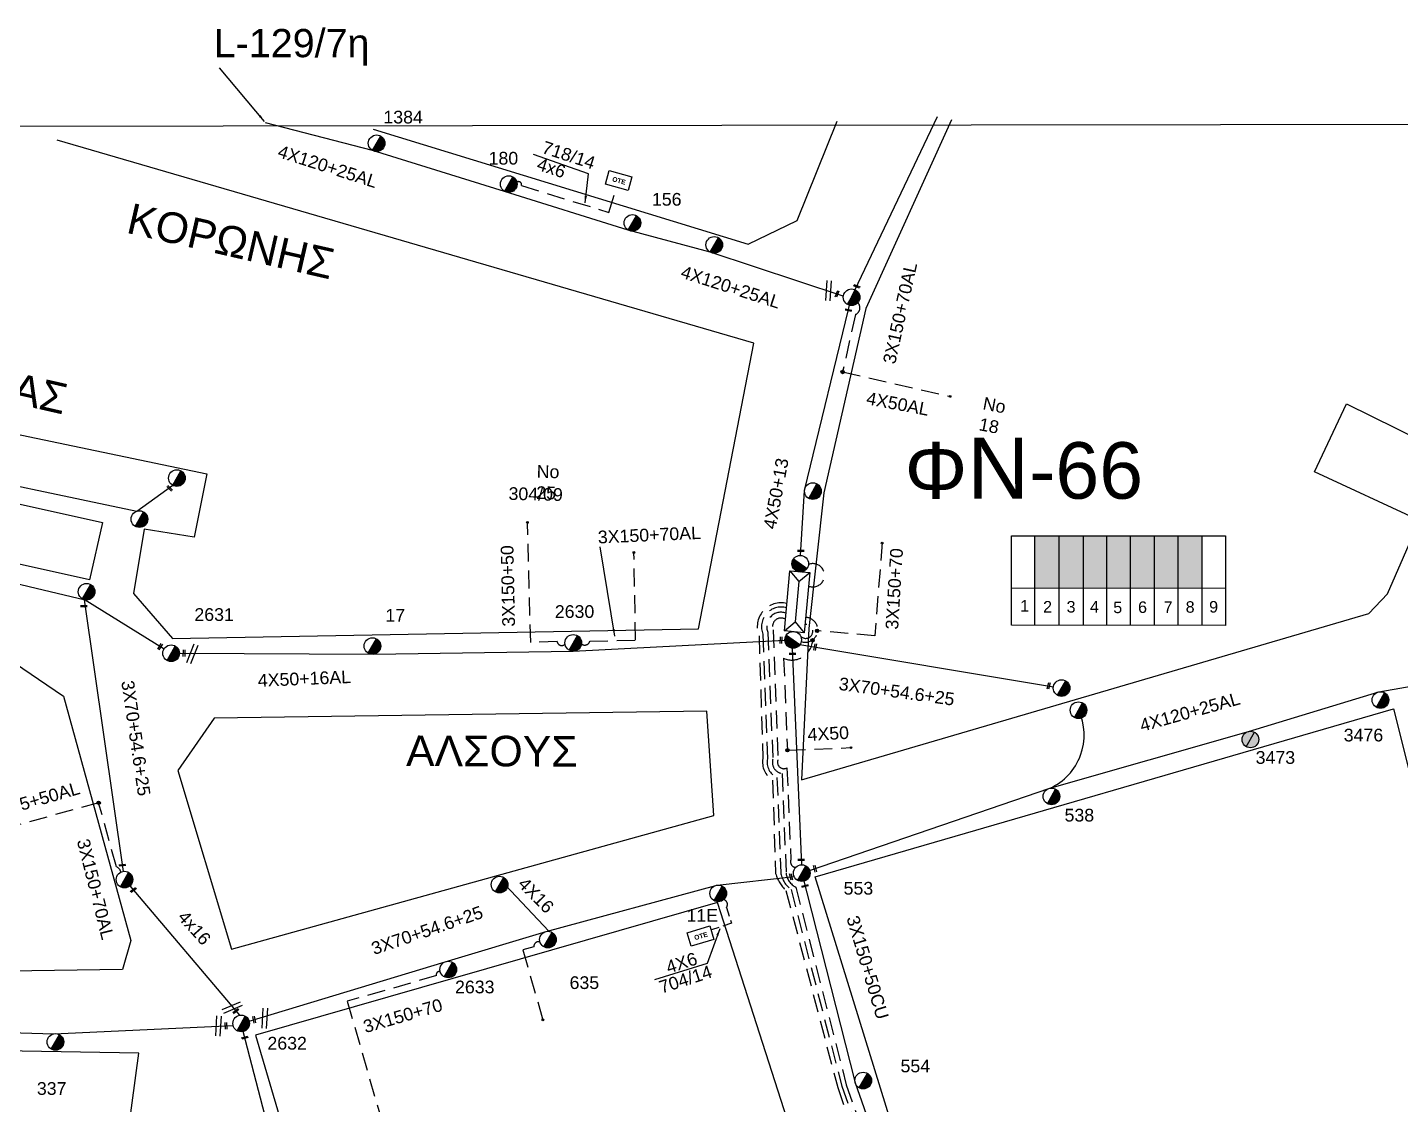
# Model space of a CAD drawing. Header units: millimetres. Extents: x 1421 to 13344, y 800 to 1949.
# Drawn here: x 12153 to 12347.6, y 1737.4 to 1889.9 of the extents above; entities that cross this region are included whole.
import ezdxf

# ---------------------------------------------------------------- set-up
doc = ezdxf.new("R2010")
doc.units = ezdxf.units.MM
doc.linetypes.add('DASHED', pattern=[19.05, 12.7, -6.35])
for name, color, linetype in [('Pillar OTE', 7, 'Continuous'), ('Άγνωστα', 7, 'Continuous'), ('Γυμνά εναέρια ΧΤ και ΦΟΠ (3Φ)   4x50+16AL', 7, 'Continuous'), ('Εναέρια παροχή ΧΤ 4x16', 7, 'SYN_LINE'), ('Επιγραφές - Σχήματα', 7, 'Continuous'), ('Καλωδια ΧΤ  3X95+50', 7, 'Continuous'), ('Καλώδια ΧΤ   3x150+50CU', 7, 'DASHED'), ('Καλώδια ΧΤ   3x150+70AL', 7, 'DASHED'), ('Μηχανική τομή', 7, 'Continuous'), ('Στύλος Ξύλινος', 7, 'Continuous'), ('Στύλος Ξύλινος @ 1', 7, 'Continuous'), ('Στύλος ΦΜ', 7, 'Continuous'), ('Στύλος ΦΜ @ 1', 7, 'Continuous'), ('Συνδέσεις', 7, 'Continuous'), ('Συνεστραμμένα ΧΤ   3x70+54.6+25 AL', 7, 'SYN_LINE'), ('Συνεστραμμένα ΧΤ   4x120+25 AL', 7, 'SYN_LINE'), ('Τομή', 7, 'Continuous'), ('Υποσταθμός εναέριος 2 στύλων', 7, 'Continuous'), ('Υποσταθμός πόλεως', 7, 'Continuous'), ('Υπόβαθρο ΔΕΗ', 7, 'Continuous'), ('Υπόγεια καλώδια Παροχών ΧΤ   4x50AL', 7, 'DASHED'), ('Υπόγεια καλώδια Παροχών ΧΤ   4x6', 7, 'DASHED')]:
    doc.layers.add(name, color=color, linetype=linetype)
doc.styles.add('arial', font='ARIAL.TTF')
doc.styles.get("Standard").update_dxf_attribs({"font": 'ARIAL.TTF'})
doc.linetypes.add('SYN_LINE', pattern='A,0.5,-0.0001,["/\\/\\/\\/",Standard,S=0.1,R=0,X=0,Y=-0.05],-0.25', length=0.7501)
doc.dimstyles.new('ISO-25', dxfattribs={"dimtxt": 2.5, "dimasz": 2.5, "dimexe": 1.25, "dimexo": 0.625, "dimtad": 1, "dimtxsty": 'Standard', "dimcen": 2.5, "dimadec": 0, "dimazin": 0, "dimtfac": 1, "dimtmove": 0, "dimatfit": 3, "dimfxl": 1, "dimarcsym": 0})

# ---------------------------------------------------------------- blocks, each defined once
blk = doc.blocks.new('ΥΠΑΡΧΩΝ ΤΣΙΜΕΝΤΕΝΙΟΣ ΣΤΥΛΟΣ')
at = {"layer": 'Στύλος ΦΜ'}
blk.add_hatch(color=7, dxfattribs=at).paths.add_polyline_path([(-1.29, -2.28, 0.574793), (2.62, 0, 0.268822), (1.3, 2.27)])
at = {"layer": 'Στύλος ΦΜ', "color": 7}
blk.add_line((-1.29, -2.28), (1.3, 2.27), dxfattribs=at)
blk.add_circle((0, 0), 2.62, dxfattribs=at)
at = {"layer": 'Στύλος ΦΜ', "flags": 4}
for tag, p in [('ΑΡΙΘΜΟΣ', (-4.68, 8.05)), ('ΤΥΠΟΣ', (-4.91, 3.03))]:
    blk.add_attdef(tag, p, '', height=4, dxfattribs=at)
blk = doc.blocks.new('ΜΗΧΑΝΙΚΗ ΤΟΜΗ')
at = {"layer": 'Μηχανική τομή', "ltscale": 40}
for p, q in [((-1.89, 0.78), (1.89, 0.78)), ((1.89, 0), (-1.89, 0))]:
    blk.add_line(p, q, dxfattribs=at)
blk = doc.blocks.new('ΤΟΜΗ')
at = {"layer": 'Τομή', "ltscale": 40}
for p, q in [((-5.68, 0), (5.68, 0)), ((5.68, -2.33), (-5.68, -2.33))]:
    blk.add_line(p, q, dxfattribs=at)
blk = doc.blocks.new('_ΣΥΝΔΕΣΗ')
at = {"layer": 'Συνδέσεις', "linetype": 'SYN_LINE', "ltscale": 40}
blk.add_hatch(color=256, dxfattribs=at).paths.add_polyline_path([(0.5, -0.01, 1), (-0.5, -0.01, 1)])
at = {"layer": 'Συνδέσεις'}
blk.add_circle((0, -0.01), 0.5, dxfattribs=at)
blk = doc.blocks.new('ΥΠΟΣΤΑΘΜΟΣ ΕΝΑΕΡΙΟΣ ΕΠΙ 2 ΣΤΥΛΩΝ')
at = {"layer": 'Υποσταθμός εναέριος 2 στύλων', "linetype": 'Continuous'}
for points in [[(-11.97, -2.11, 0.574793), (-8.45, -0.07, 0.268822), (-9.64, 1.98)], [(9.68, -2.15, 0.574793), (13.19, -0.1, 0.268822), (12.01, 1.95)]]:
    blk.add_hatch(color=256, dxfattribs=at).paths.add_polyline_path(points)
for p, q in [((-11.97, -2.11), (-9.64, 1.98)), ((9.68, -2.15), (12.01, 1.95))]:
    blk.add_line(p, q, dxfattribs=at)
for centre in [(-10.81, -0.07), (10.84, -0.1)]:
    blk.add_circle(centre, 2.36, dxfattribs=at)
at = {"layer": 'Υποσταθμός πόλεως', "linetype": 'Continuous', "ltscale": 40}
blk.add_lwpolyline([(-8.57, 2.82), (8.57, 2.82), (8.57, -2.82), (-8.57, -2.82)], close=True, dxfattribs=at)
for points in [[(-5.75, 0), (-8.57, 2.82)], [(-8.57, -2.82), (-5.75, 0)], [(-5.75, 0), (5.75, 0)], [(5.75, 0), (8.57, 2.82)], [(8.57, -2.82), (5.75, 0)]]:
    blk.add_lwpolyline(points, dxfattribs=at)
at = {"layer": 'Υποσταθμός εναέριος 2 στύλων', "ltscale": 40, "flags": 1}
for tag, p in [('ΜΕΤΑΣΧΗΜΑΤΙΣΜΟΣ', (14.09, 2.51)), ('ΙΣΧΥΣ', (14.07, -0.28)), ('ΑΡΙΘΜΟΣ', (14.19, -3))]:
    blk.add_attdef(tag, p, '', height=1.8, dxfattribs=at)
blk = doc.blocks.new('ΥΠΑΡΧΩΝ ΞΥΛΙΝΟΣ ΣΤΥΛΟΣ')
at = {"layer": 'Στύλος Ξύλινος'}
h = blk.add_hatch(color=7, dxfattribs=at)
h.paths.add_polyline_path([(-2.62, 0, 0.270008), (-1.29, -2.28), (1.3, 2.27, 0.576266)])
h.paths.add_polyline_path([(-1.29, -2.28, 0.574793), (2.62, 0, 0.268822), (1.3, 2.27)])
at = {"layer": 'Στύλος Ξύλινος', "color": 7}
blk.add_line((-1.29, -2.28), (1.3, 2.27), dxfattribs=at)
blk.add_circle((0, 0), 2.62, dxfattribs=at)
at = {"layer": 'Στύλος Ξύλινος', "flags": 4}
for tag, p in [('ΑΡΙΘΜΟΣ', (-4.91, 8.6)), ('ΤΥΠΟΣ', (-4.85, 3.39))]:
    blk.add_attdef(tag, p, '', height=4, dxfattribs=at)
blk = doc.blocks.new('PILLAR ΟΤΕ')
at = {"layer": 'Pillar OTE', "ltscale": 40}
blk.add_lwpolyline([(-3.31, 2.02), (3.39, 2.02), (3.39, -1.99), (-3.31, -1.99)], close=True, dxfattribs=at)
at = {"layer": 'Pillar OTE', "insert": (-1.81, 0.71), "char_height": 1.3575, "width": 109.961, "attachment_point": 1}
blk.add_mtext('{\\fArial|b1|i0|c161|p34;OTE}', dxfattribs=at)

msp = doc.modelspace()

# ---------------------------------------------------------------- hatches: boundary and pattern name
at = {"layer": 'Καλώδια ΧΤ   3x150+50CU', "linetype": 'DASHED', "ltscale": 0.2}
h = msp.add_hatch(color=85, dxfattribs=at)
h.dxf.hatch_style = 1
h.paths.add_polyline_path([(12299.23344, 1817.94272), (12295.79357, 1817.94294), (12295.79311, 1810.58235), (12299.23298, 1810.57901)])
h = msp.add_hatch(color=6, dxfattribs=at)
h.dxf.hatch_style = 1
h.paths.add_polyline_path([(12302.67301, 1817.94251), (12299.23344, 1817.94272), (12299.23298, 1810.57901), (12302.67255, 1810.57566)])
h = msp.add_hatch(color=1, dxfattribs=at)
h.dxf.hatch_style = 1
h.paths.add_polyline_path([(12305.97057, 1817.9423), (12302.67301, 1817.94251), (12302.67255, 1810.57566), (12305.97011, 1810.57246)])
h = msp.add_hatch(color=173, dxfattribs=at)
h.dxf.hatch_style = 1
h.paths.add_polyline_path([(12309.35657, 1817.94209), (12305.97057, 1817.9423), (12305.97011, 1810.57246), (12309.35611, 1810.56917)])
h = msp.add_hatch(color=133, dxfattribs=at)
h.dxf.hatch_style = 1
h.paths.add_polyline_path([(12312.75321, 1817.94187), (12309.35657, 1817.94209), (12309.35611, 1810.56917), (12312.75275, 1810.56588)])
h = msp.add_hatch(color=2, dxfattribs=at)
h.dxf.hatch_style = 1
h.paths.add_polyline_path([(12316.09026, 1817.94167), (12312.75321, 1817.94187), (12312.75275, 1810.56588), (12316.0898, 1810.56263)])
h = msp.add_hatch(color=27, dxfattribs=at)
h.dxf.hatch_style = 1
h.paths.add_polyline_path([(12319.47864, 1817.94145), (12316.09026, 1817.94167), (12316.0898, 1810.56263), (12319.47817, 1810.55934)])

# ---------------------------------------------------------------- linework, layer by layer
at = {"layer": 'Pillar OTE', "ltscale": 40}
for points in [[(12292.46487, 1805.30286), (12292.46566, 1817.94314), (12322.79874, 1817.94125), (12322.79794, 1805.27349), (12292.46487, 1805.30379)], [(12295.79278, 1805.30046), (12295.79357, 1817.94294)], [(12299.23265, 1805.29703), (12299.23344, 1817.94272)], [(12302.67222, 1805.29359), (12302.67301, 1817.94251)], [(12305.96978, 1805.2903), (12305.97057, 1817.9423)], [(12309.35578, 1805.28692), (12309.35657, 1817.94209)], [(12312.75242, 1805.28353), (12312.75321, 1817.94187)], [(12316.08947, 1805.28019), (12316.09026, 1817.94167)], [(12319.47784, 1805.27681), (12319.47864, 1817.94145)], [(12292.4652, 1810.58558), (12322.79827, 1810.55612)]]:
    msp.add_lwpolyline(points, dxfattribs=at)
at = {"layer": 'Άγνωστα', "color": 1, "linetype": 'DASHED', "ltscale": 0.2}
msp.add_lwpolyline([(12231.54977, 1802.64683, 0.540558522), (12232.74715, 1803.06687), (12239.20822, 1803.18906), (12238.97341, 1815.60445)], format="xyb", dxfattribs=at)
at = {"layer": 'Άγνωστα', "color": 6, "linetype": 'DASHED', "ltscale": 0.2}
msp.add_lwpolyline([(12225.66853, 1760.44948, 0.549642465), (12224.81084, 1759.77028), (12223.23352, 1759.31677), (12226.07668, 1749.42819)], format="xyb", dxfattribs=at)
at = {"layer": 'Άγνωστα', "color": 6, "linetype": 'SYN_LINE', "ltscale": 15}
msp.add_arc((12294.51506, 1789.73918), 8.25027, 294.1736026, 25.3389947, dxfattribs=at)
at = {"layer": 'Γυμνά εναέρια ΧΤ και ΦΟΠ (3Φ)   4x50+16AL', "color": 85, "linetype": 'Continuous', "ltscale": 0.2}
msp.add_lwpolyline([(12262.56056, 1815.18675), (12263.15704, 1824.39046), (12269.81855, 1851.74162), (12281.99084, 1877.32371)], dxfattribs=at)
at = {"layer": 'Γυμνά εναέρια ΧΤ και ΦΟΠ (3Φ)   4x50+16AL', "color": 30, "linetype": 'Continuous', "ltscale": 0.2}
msp.add_lwpolyline([(12102.32109, 1822.82285), (12127.00538, 1808.59278), (12145.12504, 1812.70624), (12161.23946, 1808.8843), (12172.40172, 1801.95678)], dxfattribs=at)
at = {"layer": 'Γυμνά εναέρια ΧΤ και ΦΟΠ (3Φ)   4x50+16AL', "color": 1, "linetype": 'Continuous', "ltscale": 0.2}
msp.add_lwpolyline([(12174.57996, 1801.35957), (12202.10406, 1801.19721), (12230.38545, 1801.62812), (12260.36423, 1803.17387)], dxfattribs=at)
at = {"layer": 'Γυμνά εναέρια ΧΤ και ΦΟΠ (3Φ)   4x50+16AL', "color": 2, "linetype": 'Continuous', "ltscale": 0.2}
msp.add_lwpolyline([(11989.633, 1776.47341), (12031.37943, 1769.05954), (12062.73597, 1761.93159), (12082.59726, 1755.8301), (12125.41257, 1748.39469), (12156.7624, 1747.44829), (12182.18732, 1748.61717)], dxfattribs=at)
at = {"layer": 'Γυμνά εναέρια ΧΤ και ΦΟΠ (3Φ)   4x50+16AL', "color": 173, "linetype": 'Continuous', "ltscale": 0.2}
msp.add_lwpolyline([(12203.06521, 1679.21656), (12193.8052, 1708.5501), (12183.623, 1747.77404)], dxfattribs=at)
at = {"layer": 'Εναέρια παροχή ΧΤ 4x16', "color": 6, "linetype": 'SYN_LINE', "ltscale": 8}
msp.add_lwpolyline([(12226.89641, 1761.96803), (12220.79185, 1768.47493)], dxfattribs=at)
at = {"layer": 'Εναέρια παροχή ΧΤ 4x16', "color": 30, "ltscale": 20}
msp.add_lwpolyline([(12167.5568, 1768.38399), (12183.07071, 1750.06355)], dxfattribs=at)
at = {"layer": 'Καλωδια ΧΤ  3X95+50', "color": 30, "linetype": 'DASHED', "ltscale": 0.2}
msp.add_lwpolyline([(12163.13541, 1780.1751), (12147.63394, 1775.88983)], dxfattribs=at)
at = {"layer": 'Καλώδια ΧΤ   3x150+50CU', "color": 1, "linetype": 'DASHED', "ltscale": 0.2}
msp.add_lwpolyline([(12229.21896, 1802.62524, -0.615097964), (12228.09749, 1802.97893), (12224.3517, 1802.8784), (12223.89907, 1819.74294)], format="xyb", dxfattribs=at)
at = {"layer": 'Καλώδια ΧΤ   3x150+50CU', "color": 2, "linetype": 'DASHED', "ltscale": 0.2}
msp.add_lwpolyline([(12260.65035, 1808.37356, 0.617855335), (12256.71413, 1803.80399), (12257.24692, 1786.44049, 0.305282841), (12258.61207, 1783.33995), (12259.05852, 1770.12652, 0.134552215), (12260.52079, 1767.73035), (12267.84657, 1739.83959), (12280.81375, 1702.18791, 0.203006281), (12281.41775, 1700.76829), (12286.13588, 1679.5589), (12292.68056, 1659.19094), (12302.55487, 1628.57477, 0.608622879), (12307.66368, 1626.47101), (12310.21, 1618.26357), (12307.1257, 1617.30668), (12315.33585, 1590.84325), (12320.03938, 1575.60261), (12340.69605, 1582.02499)], format="xyb", dxfattribs=at)
at = {"layer": 'Καλώδια ΧΤ   3x150+50CU', "color": 27, "linetype": 'DASHED', "ltscale": 0.2}
msp.add_lwpolyline([(12260.59476, 1807.77081, 0.62956351), (12257.26448, 1804.03396), (12257.89975, 1786.39011, 0.35088089), (12259.24648, 1783.73502), (12259.78189, 1770.29252, 0.198771607), (12261.24258, 1767.89474), (12268.42948, 1740.01593), (12281.44862, 1702.72588, 0.306499576), (12282.10117, 1700.8626), (12283.50159, 1694.55983), (12297.01241, 1698.667), (12297.23129, 1697.89903), (12296.1833, 1697.58077)], format="xyb", dxfattribs=at)
at = {"layer": 'Καλώδια ΧΤ   3x150+50CU', "color": 173, "linetype": 'DASHED', "ltscale": 0.2}
msp.add_lwpolyline([(12260.52543, 1807.01915, 0.654122819), (12257.94402, 1804.31792), (12258.65015, 1786.318, 0.442526595), (12259.97093, 1784.28985), (12260.53751, 1770.17769, 0.254242829), (12261.92508, 1768.21262), (12269.06975, 1740.20963), (12282.14682, 1702.97107, 0.516643466), (12282.81857, 1701.04546), (12284.88062, 1691.70906), (12291.76304, 1693.79915)], format="xyb", dxfattribs=at)
at = {"layer": 'Καλώδια ΧΤ   3x150+50CU', "color": 133, "linetype": 'DASHED', "ltscale": 0.2}
msp.add_lwpolyline([(12260.44593, 1806.15725, 0.721131273), (12258.6975, 1804.63278), (12259.37497, 1786.22251, 0.688514738), (12260.65835, 1785.09524), (12261.20934, 1772.06097, 0.479627586), (12261.88426, 1770.99428)], format="xyb", dxfattribs=at)
at = {"layer": 'Καλώδια ΧΤ   3x150+50CU', "color": 85, "linetype": 'DASHED', "ltscale": 0.2}
msp.add_arc((12264.32569, 1812.38035), 1.64635, 247.9094724, 111.4041298, dxfattribs=at)
at = {"layer": 'Καλώδια ΧΤ   3x150+50CU', "color": 6, "linetype": 'DASHED', "ltscale": 0.2}
msp.add_arc((12263.32658, 1804.43252), 0.98854, 221.3652869, 97.0850661, dxfattribs=at)
at = {"layer": 'Καλώδια ΧΤ   3x150+50CU', "color": 1, "linetype": 'DASHED', "ltscale": 0.2}
msp.add_arc((12263.26135, 1804.656), 1.75789, 251.138852, 88.841716, dxfattribs=at)
at = {"layer": 'Καλώδια ΧΤ   3x150+70AL', "color": 85, "linetype": 'DASHED', "ltscale": 0.2}
msp.add_lwpolyline([(12270.70789, 1850.97338, -0.52689892), (12270.38451, 1849.31532), (12268.53531, 1841.16778)], format="xyb", dxfattribs=at)
at = {"layer": 'Καλώδια ΧΤ   3x150+70AL', "color": 1, "linetype": 'DASHED', "ltscale": 0.2}
msp.add_lwpolyline([(12274.14879, 1816.99618), (12273.11217, 1803.80116), (12273.11217, 1803.80116), (12265.01266, 1804.50402)], dxfattribs=at)
msp.add_lwpolyline([(12264.29106, 1803.23126, -0.53113842), (12260.18345, 1800.61505), (12260.73192, 1787.59455)], format="xyb", dxfattribs=at)
at = {"layer": 'Καλώδια ΧΤ   3x150+70AL', "color": 30, "linetype": 'DASHED', "ltscale": 0.2}
msp.add_lwpolyline([(12166.26856, 1770.33681, 0.259759865), (12165.6429, 1771.10455), (12163.13541, 1780.1751)], format="xyb", dxfattribs=at)
at = {"layer": 'Καλώδια ΧΤ   3x150+70AL', "color": 6, "linetype": 'DASHED', "ltscale": 0.2}
msp.add_lwpolyline([(12211.54785, 1756.21619, 0.669532434), (12210.99655, 1755.68448), (12198.36849, 1752.05366), (12203.14347, 1735.44615)], format="xyb", dxfattribs=at)
at = {"layer": 'Συνεστραμμένα ΧΤ   3x70+54.6+25 AL', "color": 2, "ltscale": 20}
msp.add_lwpolyline([(12106.93954, 1835.10773), (12138.0249, 1827.89514), (12168.53246, 1821.44443), (12168.53246, 1821.44443)], dxfattribs=at)
at = {"layer": 'Συνεστραμμένα ΧΤ   3x70+54.6+25 AL', "color": 2, "ltscale": 6}
msp.add_lwpolyline([(12168.53246, 1821.44443), (12173.63595, 1825.12091)], dxfattribs=at)
at = {"layer": 'Συνεστραμμένα ΧΤ   3x70+54.6+25 AL', "color": 30, "ltscale": 20}
msp.add_lwpolyline([(12161.08469, 1808.921), (12166.61059, 1770.44753)], dxfattribs=at)
at = {"layer": 'Συνεστραμμένα ΧΤ   3x70+54.6+25 AL', "color": 6, "ltscale": 20}
for points in [[(12261.41004, 1802.06399), (12262.70277, 1771.37502)], [(12184.46219, 1749.22809), (12212.25355, 1757.64916), (12226.55548, 1761.9349), (12250.57062, 1768.45811)]]:
    msp.add_lwpolyline(points, dxfattribs=at)
at = {"layer": 'Συνεστραμμένα ΧΤ   3x70+54.6+25 AL', "color": 6, "ltscale": 8}
msp.add_lwpolyline([(12250.7596, 1768.49929), (12261.67116, 1769.73119)], dxfattribs=at)
at = {"layer": 'Συνεστραμμένα ΧΤ   3x70+54.6+25 AL', "color": 133, "ltscale": 20}
msp.add_lwpolyline([(12262.7546, 1770.19701), (12270.33664, 1740.47979), (12283.70733, 1702.43339), (12288.60919, 1680.46843), (12295.27039, 1660.11411), (12305.23102, 1628.84894)], dxfattribs=at)
at = {"layer": 'Συνεστραμμένα ΧΤ   4x120+25 AL', "color": 6, "linetype": 'SYN_LINE', "ltscale": 20}
for points in [[(12268.64691, 1851.88319), (12249.77548, 1858.13779), (12238.17911, 1861.24911), (12220.66009, 1866.74424), (12201.94306, 1872.53133), (12186.79701, 1876.45881)], [(12263.86975, 1770.57048), (12297.89356, 1782.21238), (12326.06618, 1790.27055), (12344.50383, 1795.86611), (12356.44389, 1797.97019)]]:
    msp.add_lwpolyline(points, dxfattribs=at)
at = {"layer": 'Συνεστραμμένα ΧΤ   4x120+25 AL', "color": 1, "ltscale": 20}
msp.add_lwpolyline([(12262.50422, 1802.55758), (12298.41628, 1796.60186)], dxfattribs=at)
at = {"layer": 'Υπόβαθρο ΔΕΗ'}
for points in [[(12283.96676, 1876.85313), (12271.81354, 1850.14036), (12265.88849, 1824.0347), (12263.73577, 1804.85424), (12262.70315, 1783.41727), (12343.09158, 1806.94297), (12345.7282, 1809.74135), (12350.28736, 1820.11181), (12335.39732, 1827.01265), (12339.95648, 1836.6698), (12354.12832, 1829.64642), (12378.37338, 1881.0556)], [(12852.13968, 1876.87501), (10837.93673, 1874.16224)], [(12131.47004, 1876.4044), (12118.5111, 1839.23585), (12178.45933, 1826.72652), (12176.66304, 1817.7548), (12169.60619, 1818.9083), (12168.06651, 1809.80842), (12173.58369, 1803.40005), (12248.12968, 1804.80989), (12255.96248, 1845.24815), (12157.26195, 1874.01475)], [(12202.03783, 1875.53782), (12255.15623, 1859.28633), (12262.09148, 1862.625), (12267.7923, 1876.6682)], [(12232.53985, 1869.20233), (12224.76084, 1871.94668)], [(12116.92494, 1830.22795), (12163.65651, 1819.83506), (12161.85436, 1811.73169), (12115.12279, 1822.12459), (12116.92494, 1830.22795)], [(12107.32386, 1809.24258), (12150.03026, 1800.77946), (12158.13636, 1795.25615), (12167.70366, 1760.64753), (12166.49291, 1756.56368), (12127.89489, 1755.98522), (12095.28056, 1764.829), (12107.32386, 1809.24258)], [(12181.96398, 1759.4376), (12250.32198, 1778.36683), (12249.32985, 1793.13362), (12179.49777, 1792.1332), (12174.34883, 1784.72577), (12181.96398, 1759.4376)], [(12264.64563, 1769.65179), (12346.58628, 1793.46529), (12363.05806, 1728.03209), (12284.78405, 1704.64559), (12264.64563, 1769.65179)], [(12204.85313, 1681.07009), (12271.79835, 1700.85842), (12250.79851, 1766.03865), (12185.3799, 1747.22952), (12204.85313, 1681.07009)], [(12249.34815, 1757.41009), (12241.877, 1755.09635)], [(12065.98752, 1659.61285), (12146.91404, 1636.1419), (12157.63332, 1661.34087), (12168.84269, 1744.68621), (12127.47658, 1745.39583), (12091.98434, 1752.98948), (12065.98752, 1659.61285)]]:
    msp.add_lwpolyline(points, dxfattribs=at)
at = {"layer": 'Υπόγεια καλώδια Παροχών ΧΤ   4x50AL', "color": 85, "linetype": 'DASHED', "ltscale": 0.2}
msp.add_lwpolyline([(12268.53531, 1841.16778), (12283.77257, 1837.70947)], dxfattribs=at)
at = {"layer": 'Υπόγεια καλώδια Παροχών ΧΤ   4x50AL', "color": 1, "linetype": 'DASHED', "ltscale": 0.2}
msp.add_lwpolyline([(12260.73192, 1787.59455), (12269.73145, 1787.97365)], dxfattribs=at)
at = {"layer": 'Υπόγεια καλώδια Παροχών ΧΤ   4x6', "color": 6, "linetype": 'DASHED', "ltscale": 0.2}
msp.add_lwpolyline([(12222.38692, 1868.0413, -0.721481832), (12223.03726, 1867.55861), (12235.41981, 1863.77019), (12236.50096, 1867.30395)], format="xyb", dxfattribs=at)
at = {"layer": 'Υπόγεια καλώδια Παροχών ΧΤ   4x6', "color": 6, "linetype": 'DASHED', "ltscale": 0.1}
msp.add_lwpolyline([(12251.70157, 1766.45517, -0.540501871), (12252.07609, 1765.33422), (12252.79825, 1763.09274), (12249.9499, 1762.17506)], format="xyb", dxfattribs=at)

# ---------------------------------------------------------------- block references
at = {"layer": 'Pillar OTE', "xscale": 0.5, "yscale": 0.5, "zscale": 0.5}
for p, rotation in [((12236.7953, 1868.25926), 344.4146458837349), ((12248.40684, 1761.26243), 16.71460487637707)]:
    msp.add_blockref('PILLAR ΟΤΕ', p, dxfattribs=dict(at, rotation=rotation))
at = {"layer": 'Μηχανική τομή'}
for p, xscale, yscale, zscale, rotation in [((12267.85518, 1852.17492), 0.249999999999968, 0.249999999999968, 0.249999999999968, 67.97432987000852), ((12270.50836, 1853.21149), 0.25, 0.25, 0.25, 338.2419443127208), ((12269.34738, 1849.80706), 0.25, 0.25, 0.25, 349.1209721563404), ((12173.27397, 1824.76135), 0.249999999999919, 0.249999999999919, 0.249999999999919, 134.9080612890574), ((12259.91123, 1803.17448), 0.249999999999968, 0.249999999999968, 0.249999999999968, 89.20496064419461), ((12171.91851, 1802.23083), 0.249999999999919, 0.249999999999919, 0.249999999999919, 59.19504722687261), ((12175.33245, 1801.35513), 0.249999999999968, 0.249999999999968, 0.249999999999968, 89.20496064419461), ((12264.76306, 1802.18297), 0.249999999999968, 0.249999999999968, 0.249999999999968, 77.7707284478028), ((12297.83874, 1796.69764), 0.249999999999968, 0.249999999999968, 0.249999999999968, 77.7707284478028), ((12166.50301, 1771.21443), 0.25, 0.25, 0.25, 6.423021702180425), ((12264.71944, 1770.86122), 0.249999999999919, 0.249999999999919, 0.249999999999919, 103.0974091749803), ((12261.32199, 1769.69176), 0.249999999999919, 0.249999999999919, 0.249999999999919, 103.0974091749803), ((12263.23157, 1768.28785), 0.25, 0.25, 0.25, 13.81588761472124), ((12168.10279, 1767.73923), 0.25, 0.25, 0.25, 38.10981088165963), ((12182.63212, 1750.58148), 0.25, 0.25, 0.25, 38.10981088165963), ((12181.27992, 1748.57545), 0.249999999999919, 0.249999999999919, 0.249999999999919, 91.11581121986377), ((12185.26052, 1749.47), 0.249999999999919, 0.249999999999919, 0.249999999999919, 103.0974091749803), ((12183.87378, 1746.80798), 0.25, 0.25, 0.25, 15.44652342849172)]:
    msp.add_blockref('ΜΗΧΑΝΙΚΗ ΤΟΜΗ', p, dxfattribs=dict(at, xscale=xscale, yscale=yscale, zscale=zscale, rotation=rotation))
at = {"layer": 'Μηχανική τομή', "xscale": 0.25, "yscale": 0.25, "zscale": 0.25}
for p in [(12262.60778, 1815.72127), (12161.04077, 1807.90465), (12261.44873, 1801.14555), (12262.67713, 1771.98378)]:
    msp.add_blockref('ΜΗΧΑΝΙΚΗ ΤΟΜΗ', p, dxfattribs=at)
at = {"layer": 'Στύλος Ξύλινος @ 1', "ltscale": 40}
ref = msp.add_blockref('ΥΠΑΡΧΩΝ ΞΥΛΙΝΟΣ ΣΤΥΛΟΣ', (12326.32017, 1789.1205), dxfattribs=dict(at, xscale=0.4499999999998181, yscale=0.4499999999998181, zscale=0.4499999999998181))
ref.add_attrib('ΤΥΠΟΣ', '3473', (12327.06592, 1785.67563), dxfattribs={"layer": 'Στύλος Ξύλινος', "height": 1.8, "flags": 4})
at = {"layer": 'Στύλος ΦΜ @ 1', "ltscale": 40}
ref = msp.add_blockref('ΥΠΑΡΧΩΝ ΤΣΙΜΕΝΤΕΝΙΟΣ ΣΤΥΛΟΣ', (12202.52409, 1873.5558), dxfattribs=dict(at, xscale=0.4499999999998181, yscale=0.4499999999998181, zscale=0.4499999999998181))
ref.add_attrib('ΤΥΠΟΣ', '1384', (12203.47919, 1876.35702), dxfattribs={"layer": 'Στύλος ΦΜ', "height": 1.8, "flags": 4})
ref = msp.add_blockref('ΥΠΑΡΧΩΝ ΤΣΙΜΕΝΤΕΝΙΟΣ ΣΤΥΛΟΣ', (12221.24113, 1867.76871), dxfattribs=dict(at, xscale=0.4499999999998181, yscale=0.4499999999998181, zscale=0.4499999999998181))
ref.add_attrib('ΤΥΠΟΣ', '180', (12218.38221, 1870.53728), dxfattribs={"layer": 'Στύλος ΦΜ', "height": 1.8, "flags": 4})
ref = msp.add_blockref('ΥΠΑΡΧΩΝ ΤΣΙΜΕΝΤΕΝΙΟΣ ΣΤΥΛΟΣ', (12238.76015, 1862.27358), dxfattribs=dict(at, xscale=0.4499999999998181, yscale=0.4499999999998181, zscale=0.4499999999998181))
ref.add_attrib('ΤΥΠΟΣ', '156', (12241.52698, 1864.71613), dxfattribs={"layer": 'Στύλος ΦΜ', "height": 1.8, "flags": 4})
at = {"layer": 'Στύλος ΦΜ @ 1', "ltscale": 40, "xscale": 0.4499999999998181, "yscale": 0.4499999999998181, "zscale": 0.4499999999998181}
for p in [(12250.35651, 1859.16226), (12269.81629, 1851.74291), (12174.21699, 1826.14538), (12264.33063, 1824.29131), (12168.90778, 1820.32806), (12161.43325, 1810.04601), (12299.57818, 1796.40917), (12301.96932, 1793.27136), (12166.79803, 1769.28477), (12219.93616, 1768.57274)]:
    msp.add_blockref('ΥΠΑΡΧΩΝ ΤΣΙΜΕΝΤΕΝΙΟΣ ΣΤΥΛΟΣ', p, dxfattribs=at)
at = {"layer": 'Στύλος ΦΜ @ 1', "ltscale": 40}
ref = msp.add_blockref('ΥΠΑΡΧΩΝ ΤΣΙΜΕΝΤΕΝΙΟΣ ΣΤΥΛΟΣ', (12173.40243, 1801.33572), dxfattribs=dict(at, xscale=0.4499999999998181, yscale=0.4499999999998181, zscale=0.4499999999998181))
ref.add_attrib('ΤΥΠΟΣ', '2631', (12176.69814, 1805.91472), dxfattribs={"layer": 'Στύλος ΦΜ', "height": 1.8, "flags": 4})
ref = msp.add_blockref('ΥΠΑΡΧΩΝ ΤΣΙΜΕΝΤΕΝΙΟΣ ΣΤΥΛΟΣ', (12201.91944, 1802.36041), dxfattribs=dict(at, xscale=0.4499999999998181, yscale=0.4499999999998181, zscale=0.4499999999998181))
ref.add_attrib('ΤΥΠΟΣ', '17', (12203.762, 1805.80285), dxfattribs={"layer": 'Στύλος ΦΜ', "height": 1.8, "flags": 4})
ref = msp.add_blockref('ΥΠΑΡΧΩΝ ΤΣΙΜΕΝΤΕΝΙΟΣ ΣΤΥΛΟΣ', (12230.38279, 1802.80589), dxfattribs=dict(at, xscale=0.4499999999998181, yscale=0.4499999999998181, zscale=0.4499999999998181))
ref.add_attrib('ΤΥΠΟΣ', '2630', (12227.76622, 1806.33728), dxfattribs={"layer": 'Στύλος ΦΜ', "height": 1.8, "flags": 4})
ref = msp.add_blockref('ΥΠΑΡΧΩΝ ΤΣΙΜΕΝΤΕΝΙΟΣ ΣΤΥΛΟΣ', (12344.75093, 1794.71456), dxfattribs=dict(at, xscale=0.4499999999998181, yscale=0.4499999999998181, zscale=0.4499999999998181))
ref.add_attrib('ΤΥΠΟΣ', '3476', (12339.55015, 1788.84773), dxfattribs={"layer": 'Στύλος ΦΜ', "height": 1.8, "flags": 4})
ref = msp.add_blockref('ΥΠΑΡΧΩΝ ΤΣΙΜΕΝΤΕΝΙΟΣ ΣΤΥΛΟΣ', (12298.13821, 1781.0603), dxfattribs=dict(at, xscale=0.4499999999998181, yscale=0.4499999999998181, zscale=0.4499999999998181))
ref.add_attrib('ΤΥΠΟΣ', '538', (12299.99105, 1777.50696), dxfattribs={"layer": 'Στύλος ΦΜ', "height": 1.8, "flags": 4})
ref = msp.add_blockref('ΥΠΑΡΧΩΝ ΤΣΙΜΕΝΤΕΝΙΟΣ ΣΤΥΛΟΣ', (12262.75234, 1770.1983), dxfattribs=dict(at, xscale=0.4499999999998181, yscale=0.4499999999998181, zscale=0.4499999999998181))
ref.add_attrib('ΤΥΠΟΣ', '553', (12268.68274, 1767.1583), dxfattribs={"layer": 'Στύλος ΦΜ', "height": 1.8, "flags": 4})
ref = msp.add_blockref('ΥΠΑΡΧΩΝ ΤΣΙΜΕΝΤΕΝΙΟΣ ΣΤΥΛΟΣ', (12250.91505, 1767.33183), dxfattribs=dict(at, xscale=0.4499999999998181, yscale=0.4499999999998181, zscale=0.4499999999998181))
ref.add_attrib('ΑΡΙΘΜΟΣ', '11Ε', (12246.42382, 1763.30616), dxfattribs={"layer": 'Στύλος ΦΜ', "height": 1.8, "flags": 4})
ref = msp.add_blockref('ΥΠΑΡΧΩΝ ΤΣΙΜΕΝΤΕΝΙΟΣ ΣΤΥΛΟΣ', (12226.79826, 1760.78243), dxfattribs=dict(at, xscale=0.4499999999998181, yscale=0.4499999999998181, zscale=0.4499999999998181))
ref.add_attrib('ΤΥΠΟΣ', '635', (12229.85813, 1753.78916), dxfattribs={"layer": 'Στύλος ΦΜ', "height": 1.8, "flags": 4})
ref = msp.add_blockref('ΥΠΑΡΧΩΝ ΤΣΙΜΕΝΤΕΝΙΟΣ ΣΤΥΛΟΣ', (12212.67725, 1756.55024), dxfattribs=dict(at, xscale=0.4499999999998181, yscale=0.4499999999998181, zscale=0.4499999999998181))
ref.add_attrib('ΤΥΠΟΣ', '2633', (12213.6259, 1753.1748), dxfattribs={"layer": 'Στύλος ΦΜ', "height": 1.8, "flags": 4})
ref = msp.add_blockref('ΥΠΑΡΧΩΝ ΤΣΙΜΕΝΤΕΝΙΟΣ ΣΤΥΛΟΣ', (12183.32707, 1748.91402), dxfattribs=dict(at, xscale=0.4499999999998181, yscale=0.4499999999998181, zscale=0.4499999999998181))
ref.add_attrib('ΤΥΠΟΣ', '2632', (12187.04499, 1745.2097), dxfattribs={"layer": 'Στύλος ΦΜ', "height": 1.8, "flags": 4})
ref = msp.add_blockref('ΥΠΑΡΧΩΝ ΤΣΙΜΕΝΤΕΝΙΟΣ ΣΤΥΛΟΣ', (12157.00709, 1746.29622), dxfattribs=dict(at, xscale=0.4499999999998181, yscale=0.4499999999998181, zscale=0.4499999999998181))
ref.add_attrib('ΤΥΠΟΣ', '337', (12154.37985, 1738.79818), dxfattribs={"layer": 'Στύλος ΦΜ', "height": 1.8, "flags": 4})
ref = msp.add_blockref('ΥΠΑΡΧΩΝ ΤΣΙΜΕΝΤΕΝΙΟΣ ΣΤΥΛΟΣ', (12271.46325, 1740.82314), dxfattribs=dict(at, xscale=0.4499999999998181, yscale=0.4499999999998181, zscale=0.4499999999998181))
ref.add_attrib('ΤΥΠΟΣ', '554', (12276.75049, 1741.99033), dxfattribs={"layer": 'Στύλος ΦΜ', "height": 1.8, "flags": 4})
at = {"layer": 'Συνδέσεις'}
for p, xscale, yscale, zscale in [((12268.53531, 1841.16778), 0.4777242751394019, 0.4777242751394019, 0.4777242751394019), ((12283.77257, 1837.70947), 0.25, 0.25, 0.25), ((12223.88651, 1819.87011), 0.25, 0.25, 0.25), ((12238.97341, 1815.60445), 0.25, 0.25, 0.25), ((12274.14432, 1816.93933), 0.25, 0.25, 0.25), ((12264.93458, 1804.5108), 0.4777242751394019, 0.4777242751394019, 0.4777242751394019), ((12264.28871, 1803.16909), 0.4777242751394019, 0.4777242751394019, 0.4777242751394019), ((12269.73145, 1787.97365), 0.25, 0.25, 0.25), ((12260.73192, 1787.59455), 0.4777242751394019, 0.4777242751394019, 0.4777242751394019), ((12163.13541, 1780.1751), 0.4777242751394019, 0.4777242751394019, 0.4777242751394019), ((12226.07668, 1749.42819), 0.25, 0.25, 0.25)]:
    msp.add_blockref('_ΣΥΝΔΕΣΗ', p, dxfattribs=dict(at, xscale=xscale, yscale=yscale, zscale=zscale))
at = {"layer": 'Τομή'}
for p, xscale, yscale, zscale, rotation in [((12266.82395, 1852.66792), 0.2500000000000557, 0.2500000000000557, 0.2500000000000557, 266.3054486218056), ((12176.6781, 1801.13395), 0.2499999999998873, 0.2499999999998873, 0.2499999999998873, 248.1909067709115), ((12181.92423, 1751.41743), 0.2499999999999535, 0.2499999999999535, 0.2499999999999535, 22.92285824507862), ((12186.95428, 1749.63606), 0.2500000000000557, 0.2500000000000557, 0.2500000000000557, 266.3054486218056), ((12180.39106, 1748.53459), 0.2500000000000557, 0.2500000000000557, 0.2500000000000557, 266.3054486218056)]:
    msp.add_blockref('ΤΟΜΗ', p, dxfattribs=dict(at, xscale=xscale, yscale=yscale, zscale=zscale, rotation=rotation))
at = {"layer": 'Υποσταθμός εναέριος 2 στύλων', "xscale": 0.4999999999999999, "yscale": 0.4999999999999999, "zscale": 0.4999999999999999, "rotation": 264.7300574981235}
msp.add_blockref('ΥΠΟΣΤΑΘΜΟΣ ΕΝΑΕΡΙΟΣ ΕΠΙ 2 ΣΤΥΛΩΝ', (12262.08728, 1808.62574), dxfattribs=at)

# ---------------------------------------------------------------- texts
at = {"ltscale": 40, "char_height": 4, "width": 67.4273804, "attachment_point": 1, "style": 'arial'}
for s, insert, rotation in [('{\\H1.083x;KOPΩNHΣ}', (12167.85079, 1865.1339), 347.1097923), ('{\\H1.083x;BOIΩTIAΣ}', (12131.66508, 1845.62726), 347.1097923), ('{\\H1.083x;ΑΛΣΟΥΣ}', (12206.70386, 1789.69418), 359.800089)]:
    msp.add_mtext(s, dxfattribs=dict(at, insert=insert, rotation=rotation))
at = {"ltscale": 30, "char_height": 1.63441, "width": 11.2572904, "attachment_point": 1}
for s, insert in [('1', (12293.71103, 1808.86418)), ('2', (12296.94949, 1808.73072)), ('3', (12300.28008, 1808.73072)), ('4', (12303.58359, 1808.73072)), ('5', (12306.8871, 1808.64954)), ('6', (12310.40723, 1808.6766)), ('7', (12314.03568, 1808.6766)), ('8', (12317.14963, 1808.70366)), ('9', (12320.48022, 1808.73072))]:
    msp.add_mtext(s, dxfattribs=dict(at, insert=insert))
at = {"layer": 'Άγνωστα', "color": 7, "char_height": 1.8, "attachment_point": 1}
for s, gutter_width, insert, rotation in [('4X50+13', 12.5, (12257.29858, 1819.13198), 79.5111146), ('304/09', 1.89054, (12221.22934, 1824.85618), 358.8062841), ('3X150+50', 12.5, (12220.3332, 1805.07933), 91.1757506), ('3X150+70', 12.5, (12274.60793, 1804.75576), 86.490877), ('3X70+54.6+25', 12.5, (12268.16373, 1797.94846), 352.1401991), ('3X70+54.6+25', 12.5, (12168.11612, 1797.60245), 278.3359882), ('4X50', 12.5, (12263.53104, 1790.71652), 2.9735173), ('3X95+50AL', 12.5, (12147.43097, 1779.54272), 15.9452581), ('3X70+54.6+25', 12.5, (12201.57116, 1760.298), 18.8177806), ('4x16', 12.5, (12175.55831, 1765.09183), 311.8522979), ('3X150+50CU', 12.5, (12270.79844, 1764.36901), 286.6108582), ('4X6', 12.5, (12243.31994, 1757.66237), 17.9594797), ('704/14', 12.5, (12242.34369, 1754.83304), 17.9594797), ('3X150+70', 12.5, (12200.43652, 1749.26707), 16.182678)]:
    msp.add_mtext_dynamic_manual_height_columns(s, width=1.8, gutter_width=gutter_width, heights=[0.04535], dxfattribs=dict(at, insert=insert, rotation=rotation))
at = {"layer": 'Άγνωστα', "color": 7}
note = msp.add_mtext_dynamic_manual_height_columns('Nο ', width=1.8, gutter_width=1.89054, heights=[0.04535, 0], dxfattribs=dict(at, insert=(12221.5303, 1828.06429), char_height=1.8, attachment_point=1, rotation=358.8062841))
for column, words in zip(note.columns.linked_columns, ['25']):
    column.text = words
at = {"layer": 'Γυμνά εναέρια ΧΤ και ΦΟΠ (3Φ)   4x50+16AL', "color": 7, "insert": (12185.64966, 1798.37503), "char_height": 1.8, "attachment_point": 1, "rotation": 2.3613469}
msp.add_mtext_dynamic_manual_height_columns('4X50+16AL', width=1.8, gutter_width=12.5, heights=[0.04535], dxfattribs=at)
at = {"layer": 'Εναέρια παροχή ΧΤ 4x16', "color": 7, "insert": (12223.6893, 1769.79147), "char_height": 1.8, "attachment_point": 1, "rotation": 314.6575577}
msp.add_mtext_dynamic_manual_height_columns('4X16', width=1.8, gutter_width=12.5, heights=[0.04535], dxfattribs=at)
at = {"layer": 'Επιγραφές - Σχήματα', "ltscale": 0.2, "insert": (12179.44461, 1889.73662), "char_height": 4, "width": 19.6718533, "attachment_point": 1}
msp.add_mtext('L-129/7η', dxfattribs=at)
at = {"layer": 'Καλώδια ΧΤ   3x150+70AL', "color": 7, "char_height": 1.8, "attachment_point": 1}
for insert, rotation in [((12274.22817, 1842.56559), 77.5754455), ((12233.82301, 1818.67099), 2.5774953), ((12161.77865, 1775.22793), 284.1652585)]:
    msp.add_mtext_dynamic_manual_height_columns('3X150+70AL', width=1.8, gutter_width=12.5, heights=[0.04535], dxfattribs=dict(at, insert=insert, rotation=rotation))
at = {"layer": 'Συνεστραμμένα ΧΤ   4x120+25 AL', "color": 7, "char_height": 1.8, "attachment_point": 1}
for insert, rotation in [((12188.91219, 1873.35283), 342.2488505), ((12246.02115, 1856.28045), 342.2488505), ((12310.46505, 1791.93387), 15.6400108)]:
    msp.add_mtext_dynamic_manual_height_columns('4X120+25AL', width=1.8, gutter_width=12.5, heights=[0.04535], dxfattribs=dict(at, insert=insert, rotation=rotation))
at = {"layer": 'Υπόβαθρο ΔΕΗ', "insert": (12277.3137, 1831.88632), "char_height": 8, "attachment_point": 1}
msp.add_mtext_dynamic_manual_height_columns('Φ{\\H1.0833x;N}-66', width=84.657329, gutter_width=12.5, heights=[0], dxfattribs=at)
at = {"layer": 'Υπόγεια καλώδια Παροχών ΧΤ   4x50AL', "color": 7, "char_height": 1.8, "attachment_point": 1}
for s, insert, rotation in [('718/14', (12226.36448, 1873.92383), 341.9764649), ('4x6', (12225.63558, 1871.55053), 341.9764649), ('4X50AL', (12272.13164, 1838.37524), 349.3503486)]:
    msp.add_mtext_dynamic_manual_height_columns(s, width=1.8, gutter_width=12.5, heights=[0.04535], dxfattribs=dict(at, insert=insert, rotation=rotation))
at = {"layer": 'Υπόγεια καλώδια Παροχών ΧΤ   4x50AL', "color": 7}
note = msp.add_mtext_dynamic_manual_height_columns('No      ', width=1.8, gutter_width=1.65732, heights=[0.04535, 0], dxfattribs=dict(at, insert=(12285.24205, 1838.28775), char_height=1.8, attachment_point=1, rotation=349.3503486))
for column, words in zip(note.columns.linked_columns, ['18']):
    column.text = words

# ---------------------------------------------------------------- leaders
at = {"layer": 'Επιγραφές - Σχήματα', "ltscale": 40}
for points in [[(12186.61715, 1876.64278), (12180.27281, 1884.24497)], [(12232.04566, 1865.10506), (12232.53985, 1869.20233)], [(12236.262, 1803.74455), (12234.17959, 1816.39261)], [(12251.15255, 1762.32459), (12249.34815, 1757.41009)]]:
    msp.add_leader(points, dimstyle='ISO-25', override={"dimasz": 1, "dimtad": 0}, dxfattribs=at)

doc.saveas('drawing.dxf')
